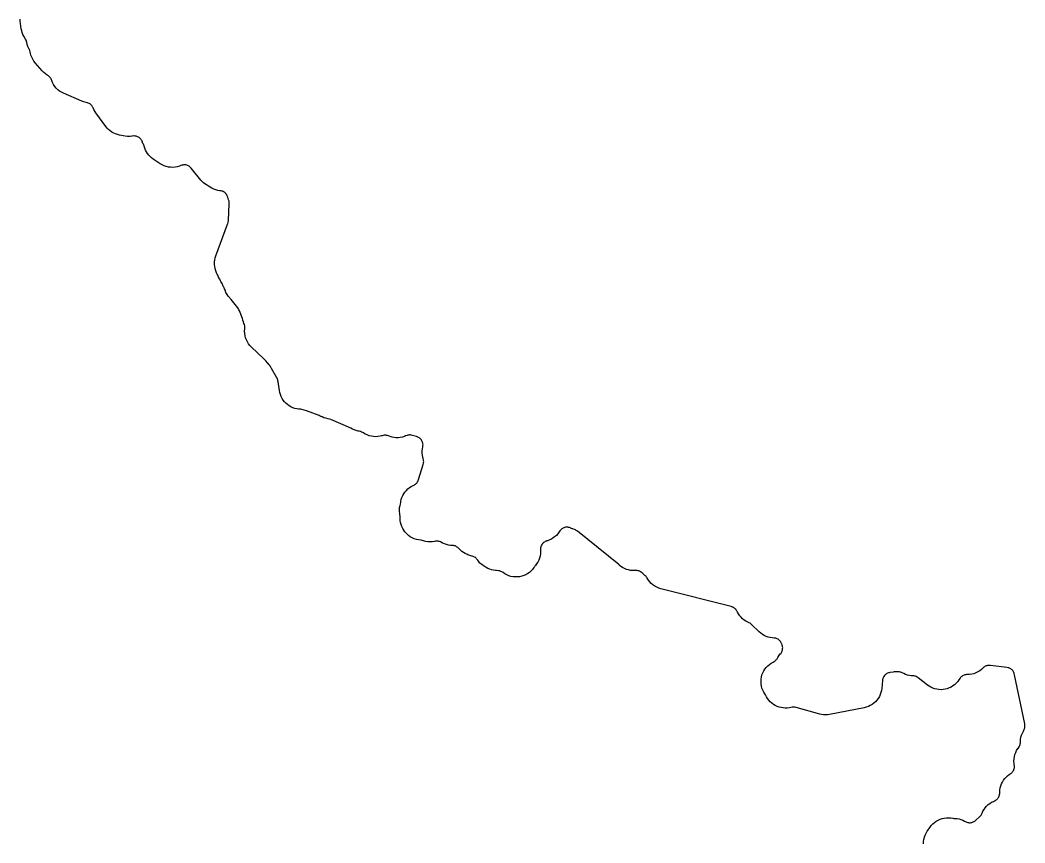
# Model space of a CAD drawing. Header units: metres. Extents: x 0 to 400, y 0 to 202.
# Drawn here: x 115.17 to 145.13, y 64.07 to 88.6 of the extents above; entities that cross this region are included whole.
import ezdxf

# ---------------------------------------------------------------- set-up
doc = ezdxf.new("R2010")
doc.units = ezdxf.units.M

msp = doc.modelspace()

# ---------------------------------------------------------------- linework, layer by layer
msp.add_lwpolyline([(142.112, 64.0416), (142.114, 64.1066), (142.122, 64.1726), (142.136, 64.2366), (142.157, 64.2986), (142.184, 64.3586), (142.218, 64.4156), (142.256, 64.4686), (142.273, 64.4886), (142.303, 64.5336), (142.342, 64.5856), (142.387, 64.6336), (142.435, 64.6766), (142.488, 64.7146), (142.544, 64.7476), (142.604, 64.7736), (142.665, 64.7946), (142.729, 64.8086), (142.793, 64.8166), (142.858, 64.8186), (142.923, 64.8136), (142.987, 64.8016), (142.989, 64.8016), (143.015, 64.7976), (143.052, 64.7956), (143.111, 64.7906), (143.169, 64.7806), (143.225, 64.7646), (143.28, 64.7436), (143.333, 64.7186), (143.354, 64.7056), (143.38, 64.6926), (143.403, 64.6836), (143.429, 64.6756), (143.451, 64.6716), (143.474, 64.6696), (143.5, 64.6706), (143.526, 64.6726), (143.546, 64.6766), (143.57, 64.6846), (143.593, 64.6936), (143.613, 64.7046), (143.635, 64.7196), (143.666, 64.7446), (143.777, 64.8446), (143.807, 64.8746), (143.825, 64.8946), (143.837, 64.9136), (143.848, 64.9356), (143.857, 64.9576), (143.883, 65.0136), (143.915, 65.0676), (143.951, 65.1176), (143.992, 65.1646), (144.037, 65.2076), (144.087, 65.2456), (144.139, 65.2786), (144.195, 65.3066), (144.225, 65.3206), (144.258, 65.3366), (144.277, 65.3486), (144.295, 65.3636), (144.313, 65.3816), (144.33, 65.4006), (144.342, 65.4186), (144.355, 65.4426), (144.365, 65.4666), (144.373, 65.4896), (144.378, 65.5136), (144.381, 65.5406), (144.382, 65.5876), (144.387, 65.6486), (144.397, 65.7096), (144.413, 65.7696), (144.435, 65.8266), (144.462, 65.8826), (144.494, 65.9346), (144.531, 65.9836), (144.572, 66.0296), (144.618, 66.0706), (144.667, 66.1076), (144.721, 66.1436), (144.742, 66.1606), (144.757, 66.1756), (144.771, 66.1926), (144.786, 66.2166), (144.798, 66.2376), (144.806, 66.2586), (144.814, 66.2856), (144.819, 66.3096), (144.821, 66.3326), (144.82, 66.3596), (144.816, 66.4026), (144.809, 66.4416), (144.806, 66.5076), (144.809, 66.5726), (144.819, 66.6376), (144.835, 66.7016), (144.858, 66.7636), (144.887, 66.8226), (144.922, 66.8786), (144.926, 66.8836), (144.928, 66.8856), (144.961, 66.9336), (144.973, 66.9546), (144.983, 66.9786), (144.991, 67.0016), (144.995, 67.0236), (144.999, 67.0526), (144.999, 67.0836), (145.004, 67.1506), (145.015, 67.2156), (145.033, 67.2796), (145.057, 67.3416), (145.087, 67.4006), (145.105, 67.4306), (145.115, 67.4516), (145.124, 67.4786), (145.129, 67.4996), (145.132, 67.5226), (145.133, 67.5496), (145.132, 67.5736), (145.126, 67.6136), (144.826, 69.0806), (144.815, 69.1196), (144.807, 69.1436), (144.796, 69.1676), (144.783, 69.1876), (144.771, 69.2056), (144.754, 69.2246), (144.738, 69.2396), (144.717, 69.2546), (144.695, 69.2686), (144.676, 69.2776), (144.653, 69.2866), (144.629, 69.2926), (144.592, 69.2986), (144.109, 69.3576), (144.07, 69.3606), (144.047, 69.3596), (144.02, 69.3566), (143.995, 69.3506), (143.974, 69.3436), (143.949, 69.3326), (143.927, 69.3196), (143.91, 69.3076), (143.887, 69.2876), (143.884, 69.2846), (143.837, 69.2396), (143.785, 69.1996), (143.729, 69.1656), (143.671, 69.1366), (143.609, 69.1136), (143.546, 69.0976), (143.481, 69.0876), (143.416, 69.0846), (143.392, 69.0846), (143.368, 69.0826), (143.341, 69.0766), (143.318, 69.0696), (143.294, 69.0596), (143.272, 69.0476), (143.252, 69.0336), (143.232, 69.0176), (143.217, 69.0016), (143.199, 68.9806), (143.167, 68.9316), (143.128, 68.8776), (143.083, 68.8276), (143.082, 68.8266), (143.036, 68.7846), (142.986, 68.7466), (142.932, 68.7146), (142.876, 68.6876), (142.817, 68.6656), (142.757, 68.6506), (142.695, 68.6406), (142.632, 68.6366), (142.57, 68.6386), (142.508, 68.6466), (142.447, 68.6616), (142.388, 68.6816), (142.331, 68.7066), (142.276, 68.7376), (142.225, 68.7736), (141.951, 68.9876), (141.917, 69.0116), (141.895, 69.0246), (141.871, 69.0346), (141.848, 69.0426), (141.825, 69.0476), (141.805, 69.0496), (141.803, 69.0496), (141.745, 69.0526), (141.687, 69.0596), (141.63, 69.0736), (141.575, 69.0916), (141.521, 69.1146), (141.473, 69.1396), (141.47, 69.1416), (141.453, 69.1496), (141.433, 69.1566), (141.409, 69.1616), (141.384, 69.1656), (141.345, 69.1676), (141.275, 69.1676), (141.236, 69.1656), (141.207, 69.1616), (141.206, 69.1616), (141.12, 69.1476), (141.11, 69.1466), (141.083, 69.1416), (141.061, 69.1356), (141.036, 69.1266), (141.012, 69.1146), (140.992, 69.1026), (140.974, 69.0876), (140.958, 69.0736), (140.942, 69.0546), (140.927, 69.0336), (140.913, 69.0096), (140.903, 68.9886), (140.896, 68.9656), (140.89, 68.9436), (140.885, 68.9066), (140.864, 68.6756), (140.855, 68.6116), (140.84, 68.5486), (140.819, 68.4886), (140.792, 68.4306), (140.759, 68.3746), (140.72, 68.3236), (140.677, 68.2756), (140.63, 68.2326), (140.578, 68.1946), (140.523, 68.1616), (140.465, 68.1336), (140.404, 68.1126), (140.341, 68.0976), (139.307, 67.8986), (139.249, 67.8896), (139.189, 67.8866), (139.13, 67.8886), (139.071, 67.8966), (139.013, 67.9096), (138.309, 68.1036), (138.268, 68.1126), (138.24, 68.1166), (138.22, 68.1166), (138.196, 68.1146), (138.156, 68.1066), (138.11, 68.0966), (138.048, 68.0886), (137.985, 68.0866), (137.923, 68.0906), (137.861, 68.1006), (137.801, 68.1166), (137.742, 68.1386), (137.686, 68.1656), (137.633, 68.1976), (137.583, 68.2356), (137.537, 68.2776), (137.495, 68.3236), (137.457, 68.3746), (137.425, 68.4276), (137.399, 68.4776), (137.377, 68.5086), (137.343, 68.5646), (137.315, 68.6226), (137.293, 68.6836), (137.277, 68.7456), (137.267, 68.8096), (137.264, 68.8746), (137.264, 68.8816), (137.267, 68.9466), (137.277, 69.0116), (137.293, 69.0746), (137.316, 69.1356), (137.344, 69.1946), (137.379, 69.2496), (137.418, 69.3016), (137.463, 69.3486), (137.512, 69.3916), (137.565, 69.4296), (137.622, 69.4616), (137.655, 69.4776), (137.674, 69.4896), (137.693, 69.5046), (137.713, 69.5236), (137.73, 69.5426), (137.742, 69.5596), (137.761, 69.5936), (137.792, 69.6436), (137.829, 69.6906), (137.86, 69.7286), (137.874, 69.7486), (137.884, 69.7676), (137.895, 69.7926), (137.903, 69.8176), (137.907, 69.8376), (137.909, 69.8626), (137.91, 69.8906), (137.908, 69.9156), (137.904, 69.9366), (137.897, 69.9606), (137.881, 70.0006), (137.875, 70.0136), (137.855, 70.0516), (137.842, 70.0726), (137.828, 70.0896), (137.806, 70.1116), (137.788, 70.1276), (137.772, 70.1386), (137.749, 70.1506), (137.723, 70.1616), (137.701, 70.1686), (137.68, 70.1736), (137.66, 70.1756), (137.656, 70.1756), (137.598, 70.1786), (137.536, 70.1876), (137.475, 70.2026), (137.417, 70.2226), (137.36, 70.2496), (137.306, 70.2806), (137.256, 70.3176), (137.209, 70.3586), (136.984, 70.5766), (136.956, 70.6016), (136.936, 70.6156), (136.915, 70.6286), (136.87, 70.6486), (136.814, 70.6776), (136.762, 70.7116), (136.713, 70.7506), (136.668, 70.7946), (136.628, 70.8416), (136.592, 70.8936), (136.561, 70.9476), (136.54, 70.9906), (136.527, 71.0096), (136.51, 71.0326), (136.493, 71.0496), (136.475, 71.0646), (136.452, 71.0796), (136.429, 71.0936), (136.41, 71.1016), (136.37, 71.1136), (134.278, 71.6456), (134.215, 71.6656), (134.154, 71.6916), (134.096, 71.7236), (134.041, 71.7616), (133.991, 71.8046), (133.946, 71.8526), (133.905, 71.9046), (133.87, 71.9616), (133.864, 71.9716), (133.85, 71.9926), (133.836, 72.0086), (133.809, 72.0356), (133.716, 72.1166), (133.685, 72.1416), (133.665, 72.1536), (133.642, 72.1656), (133.616, 72.1756), (133.593, 72.1826), (133.569, 72.1866), (133.543, 72.1876), (133.493, 72.1856), (133.431, 72.1866), (133.369, 72.1936), (133.308, 72.2066), (133.249, 72.2246), (133.191, 72.2486), (133.137, 72.2776), (133.085, 72.3126), (133.037, 72.3516), (133.02, 72.3676), (131.787, 73.3616), (131.755, 73.3836), (131.73, 73.3986), (131.705, 73.4106), (131.654, 73.4276), (131.63, 73.4356), (131.605, 73.4466), (131.603, 73.4476), (131.552, 73.4676), (131.527, 73.4746), (131.503, 73.4796), (131.482, 73.4806), (131.457, 73.4806), (131.434, 73.4776), (131.408, 73.4716), (131.383, 73.4646), (131.363, 73.4556), (131.341, 73.4436), (131.322, 73.4306), (131.3, 73.4116), (131.285, 73.3966), (131.269, 73.3776), (131.246, 73.3416), (131.206, 73.2866), (131.16, 73.2356), (131.109, 73.1906), (131.054, 73.1516), (130.995, 73.1176), (130.932, 73.0906), (130.897, 73.0796), (130.877, 73.0726), (130.868, 73.0696), (130.843, 73.0606), (130.823, 73.0516), (130.804, 73.0396), (130.782, 73.0236), (130.763, 73.0076), (130.75, 72.9926), (130.735, 72.9736), (130.719, 72.9486), (130.709, 72.9286), (130.701, 72.9076), (130.695, 72.8846), (130.69, 72.8596), (130.689, 72.8376), (130.69, 72.7846), (130.691, 72.7526), (130.687, 72.6876), (130.677, 72.6236), (130.66, 72.5606), (130.637, 72.4996), (130.608, 72.4416), (130.573, 72.3866), (130.534, 72.3366), (130.533, 72.3346), (130.511, 72.3036), (130.493, 72.2746), (130.453, 72.2236), (130.409, 72.1756), (130.359, 72.1336), (130.306, 72.0966), (130.249, 72.0646), (130.19, 72.0386), (130.128, 72.0186), (130.064, 72.0046), (130, 71.9976), (129.934, 71.9976), (129.87, 72.0026), (129.806, 72.0156), (129.744, 72.0346), (129.683, 72.0586), (129.626, 72.0896), (129.572, 72.1266), (129.551, 72.1426), (129.532, 72.1536), (129.508, 72.1646), (129.487, 72.1726), (129.464, 72.1776), (129.436, 72.1826), (129.377, 72.1856), (129.377, 72.1866), (129.348, 72.1876), (129.289, 72.1956), (129.23, 72.2096), (129.173, 72.2286), (129.119, 72.2526), (129.066, 72.2816), (129.012, 72.3156), (129.008, 72.3176), (128.99, 72.3276), (128.935, 72.3676), (128.883, 72.4136), (128.837, 72.4646), (128.817, 72.4936), (128.808, 72.5046), (128.782, 72.5386), (128.765, 72.5566), (128.745, 72.5736), (128.724, 72.5886), (128.704, 72.5996), (128.682, 72.6096), (128.654, 72.6186), (128.645, 72.6206), (128.582, 72.6376), (128.521, 72.6616), (128.489, 72.6786), (128.466, 72.6896), (128.462, 72.6916), (128.445, 72.6996), (128.394, 72.7266), (128.346, 72.7586), (128.301, 72.7936), (128.259, 72.8336), (128.22, 72.8736), (128.205, 72.8866), (128.184, 72.8996), (128.161, 72.9126), (128.139, 72.9216), (128.114, 72.9296), (128.089, 72.9346), (128.068, 72.9366), (128.061, 72.9366), (128.001, 72.9396), (127.942, 72.9476), (127.883, 72.9616), (127.826, 72.9806), (127.771, 73.0046), (127.769, 73.0056), (127.755, 73.0136), (127.703, 73.0406), (127.68, 73.0506), (127.656, 73.0576), (127.633, 73.0626), (127.606, 73.0646), (127.582, 73.0646), (127.557, 73.0616), (127.529, 73.0566), (127.463, 73.0466), (127.395, 73.0436), (127.328, 73.0476), (127.262, 73.0586), (127.197, 73.0766), (127.189, 73.0796), (127.157, 73.0886), (127.134, 73.0916), (127.118, 73.0926), (127.051, 73.1006), (126.986, 73.1146), (126.923, 73.1356), (126.862, 73.1626), (126.805, 73.1966), (126.751, 73.2356), (126.701, 73.2796), (126.656, 73.3296), (126.647, 73.3406), (126.61, 73.3906), (126.578, 73.4446), (126.551, 73.5016), (126.529, 73.5606), (126.514, 73.6216), (126.504, 73.6836), (126.501, 73.7466), (126.502, 73.7726), (126.501, 73.8176), (126.501, 73.8186), (126.497, 73.8446), (126.489, 73.8856), (126.483, 73.9476), (126.483, 74.0096), (126.488, 74.0716), (126.5, 74.1326), (126.508, 74.1646), (126.519, 74.2286), (126.52, 74.2356), (126.521, 74.2456), (126.535, 74.3066), (126.554, 74.3666), (126.58, 74.4236), (126.61, 74.4786), (126.646, 74.5296), (126.687, 74.5776), (126.732, 74.6216), (126.782, 74.6606), (126.834, 74.6946), (126.89, 74.7236), (126.919, 74.7366), (126.941, 74.7496), (126.961, 74.7636), (126.98, 74.7796), (126.997, 74.7986), (127.011, 74.8176), (127.024, 74.8376), (127.036, 74.8626), (127.05, 74.9016), (127.189, 75.3506), (127.199, 75.3896), (127.203, 75.4136), (127.204, 75.4406), (127.203, 75.4626), (127.199, 75.4876), (127.19, 75.5266), (127.178, 75.5646), (127.165, 75.6276), (127.159, 75.6906), (127.159, 75.7546), (127.165, 75.8186), (127.177, 75.8806), (127.18, 75.8906), (127.183, 75.9136), (127.184, 75.9396), (127.183, 75.9656), (127.18, 75.9866), (127.173, 76.0106), (127.163, 76.0376), (127.154, 76.0586), (127.141, 76.0786), (127.126, 76.0986), (127.11, 76.1166), (127.092, 76.1316), (127.071, 76.1466), (127.049, 76.1606), (127.029, 76.1696), (126.99, 76.1836), (126.873, 76.2176), (126.831, 76.2276), (126.807, 76.2316), (126.786, 76.2316), (126.758, 76.2296), (126.734, 76.2266), (126.709, 76.2196), (126.665, 76.2036), (126.628, 76.1876), (126.568, 76.1696), (126.507, 76.1566), (126.446, 76.1506), (126.383, 76.1506), (126.322, 76.1556), (126.261, 76.1666), (126.201, 76.1836), (126.156, 76.2016), (126.143, 76.2066), (126.122, 76.2136), (126.098, 76.2186), (126.073, 76.2226), (126.046, 76.2236), (126.022, 76.2226), (126, 76.2186), (125.968, 76.2106), (125.966, 76.2096), (125.946, 76.2046), (125.903, 76.1926), (125.838, 76.1826), (125.773, 76.1796), (125.708, 76.1826), (125.644, 76.1926), (125.58, 76.2086), (125.519, 76.2306), (125.46, 76.2596), (125.405, 76.2936), (125.4, 76.2966), (125.385, 76.3056), (125.349, 76.3196), (125.316, 76.3316), (125.282, 76.3426), (125.246, 76.3496), (125.189, 76.3636), (125.134, 76.3826), (125.08, 76.4056), (125.032, 76.4296), (124.432, 76.6896), (124.397, 76.7026), (124.36, 76.7126), (124.284, 76.7306), (124.228, 76.7466), (124.173, 76.7676), (124.149, 76.7796), (124.136, 76.7856), (124.121, 76.7926), (124.084, 76.8086), (123.709, 76.9506), (123.641, 76.9716), (123.573, 76.9886), (123.534, 76.9966), (123.493, 77.0006), (123.482, 77.0016), (123.479, 77.0026), (123.421, 77.0106), (123.361, 77.0246), (123.303, 77.0456), (123.247, 77.0706), (123.193, 77.1016), (123.143, 77.1376), (123.096, 77.1776), (123.054, 77.2226), (123.016, 77.2716), (122.982, 77.3236), (122.954, 77.3786), (122.931, 77.4356), (122.914, 77.4946), (122.902, 77.5556), (122.866, 77.8146), (122.859, 77.8466), (122.853, 77.8766), (122.853, 77.8786), (122.847, 77.8986), (122.838, 77.9216), (122.819, 77.9596), (122.669, 78.2176), (122.634, 78.2716), (122.63, 78.2776), (122.615, 78.2986), (122.605, 78.3156), (122.589, 78.3356), (122.567, 78.3596), (122.562, 78.3646), (122.55, 78.3766), (122.548, 78.3786), (122.494, 78.4396), (122.465, 78.4766), (122.441, 78.5016), (122.069, 78.8476), (122.023, 78.8956), (121.981, 78.9486), (121.946, 79.0056), (121.916, 79.0656), (121.893, 79.1276), (121.876, 79.1926), (121.866, 79.2596), (121.863, 79.3266), (121.867, 79.3936), (121.87, 79.4236), (121.871, 79.4526), (121.869, 79.4816), (121.864, 79.5036), (121.858, 79.5246), (121.844, 79.5596), (121.827, 79.6076), (121.813, 79.6566), (121.812, 79.6606), (121.799, 79.6996), (121.709, 79.9286), (121.692, 79.9666), (121.68, 79.9886), (121.658, 80.0196), (121.465, 80.2666), (121.435, 80.3006), (121.419, 80.3166), (121.377, 80.3686), (121.34, 80.4236), (121.309, 80.4826), (121.284, 80.5446), (121.28, 80.5596), (121.269, 80.5896), (121.253, 80.6226), (121.245, 80.6376), (121.239, 80.6476), (121.215, 80.6996), (121.209, 80.7166), (121.19, 80.7526), (121.155, 80.8126), (121.145, 80.8296), (121.121, 80.8746), (121.115, 80.8836), (121.085, 80.9396), (121.061, 80.9976), (121.049, 81.0286), (121.029, 81.0696), (121.004, 81.1296), (120.986, 81.1916), (120.973, 81.2556), (120.967, 81.3196), (120.967, 81.3846), (120.974, 81.4496), (120.987, 81.5126), (121.006, 81.5746), (121.356, 82.5206), (121.357, 82.5206), (121.361, 82.5306), (121.371, 82.5626), (121.376, 82.5866), (121.38, 82.6266), (121.405, 83.1226), (121.405, 83.1606), (121.403, 83.1836), (121.399, 83.2066), (121.388, 83.2446), (121.362, 83.3256), (121.348, 83.3636), (121.337, 83.3846), (121.322, 83.4086), (121.308, 83.4266), (121.292, 83.4426), (121.271, 83.4606), (121.251, 83.4746), (121.227, 83.4876), (121.205, 83.4976), (121.185, 83.5036), (121.158, 83.5096), (121.127, 83.5136), (121.065, 83.5236), (121.004, 83.5396), (120.945, 83.5626), (120.888, 83.5906), (120.789, 83.6456), (120.725, 83.6856), (120.682, 83.7166), (120.638, 83.7516), (120.597, 83.7906), (120.559, 83.8326), (120.272, 84.1836), (120.245, 84.2136), (120.227, 84.2296), (120.209, 84.2436), (120.188, 84.2556), (120.163, 84.2676), (120.139, 84.2766), (120.116, 84.2826), (120.094, 84.2856), (120.067, 84.2866), (120.045, 84.2856), (120.019, 84.2816), (119.993, 84.2756), (119.959, 84.2636), (119.92, 84.2476), (119.856, 84.2286), (119.791, 84.2166), (119.724, 84.2106), (119.658, 84.2126), (119.592, 84.2206), (119.528, 84.2356), (119.465, 84.2566), (119.405, 84.2846), (119.347, 84.3186), (119.14, 84.4556), (119.092, 84.4906), (119.047, 84.5306), (119.006, 84.5736), (118.969, 84.6216), (118.937, 84.6716), (118.909, 84.7256), (118.887, 84.7806), (118.869, 84.8386), (118.866, 84.8506), (118.859, 84.8716), (118.845, 84.9016), (118.833, 84.9236), (118.805, 84.9926), (118.796, 85.0126), (118.782, 85.0346), (118.769, 85.0526), (118.752, 85.0726), (118.733, 85.0896), (118.715, 85.1046), (118.696, 85.1156), (118.674, 85.1266), (118.649, 85.1356), (118.629, 85.1416), (118.603, 85.1456), (118.575, 85.1476), (118.556, 85.1476), (118.522, 85.1436), (118.502, 85.1406), (118.502, 85.1416), (118.449, 85.1356), (118.376, 85.1356), (118.303, 85.1446), (118.137, 85.1736), (118.077, 85.1866), (118.018, 85.2066), (117.961, 85.2306), (117.907, 85.2616), (117.856, 85.2966), (117.809, 85.3366), (117.765, 85.3806), (117.726, 85.4286), (117.425, 85.8396), (117.395, 85.8846), (117.369, 85.9326), (117.346, 85.9816), (117.341, 85.9956), (117.33, 86.0176), (117.316, 86.0386), (117.3, 86.0586), (117.284, 86.0756), (117.265, 86.0916), (117.244, 86.1066), (117.224, 86.1176), (117.202, 86.1276), (117.179, 86.1346), (117.136, 86.1436), (117.074, 86.1606), (117.014, 86.1826), (116.466, 86.4196), (116.406, 86.4496), (116.349, 86.4856), (116.296, 86.5266), (116.248, 86.5736), (116.205, 86.6256), (116.167, 86.6816), (116.136, 86.7406), (116.111, 86.8026), (116.103, 86.8256), (116.092, 86.8496), (116.078, 86.8736), (116.064, 86.8936), (116.047, 86.9126), (116.028, 86.9306), (116.013, 86.9416), (115.98, 86.9626), (115.925, 86.9996), (115.874, 87.0436), (115.827, 87.0916), (115.62, 87.3306), (115.581, 87.3806), (115.546, 87.4346), (115.517, 87.4926), (115.494, 87.5526), (115.477, 87.6136), (115.472, 87.6346), (115.472, 87.6356), (115.456, 87.6946), (115.448, 87.7166), (115.426, 87.7596), (115.4, 87.8186), (115.38, 87.8786), (115.366, 87.9416), (115.363, 87.9536), (115.357, 87.9756), (115.347, 88.0016), (115.329, 88.0386), (115.28, 88.1256), (115.254, 88.1756), (115.233, 88.2286), (115.216, 88.2836), (115.205, 88.3386), (115.178, 88.5036), (115.17, 88.5656), (115.169, 88.6286)])

doc.saveas('drawing.dxf')
